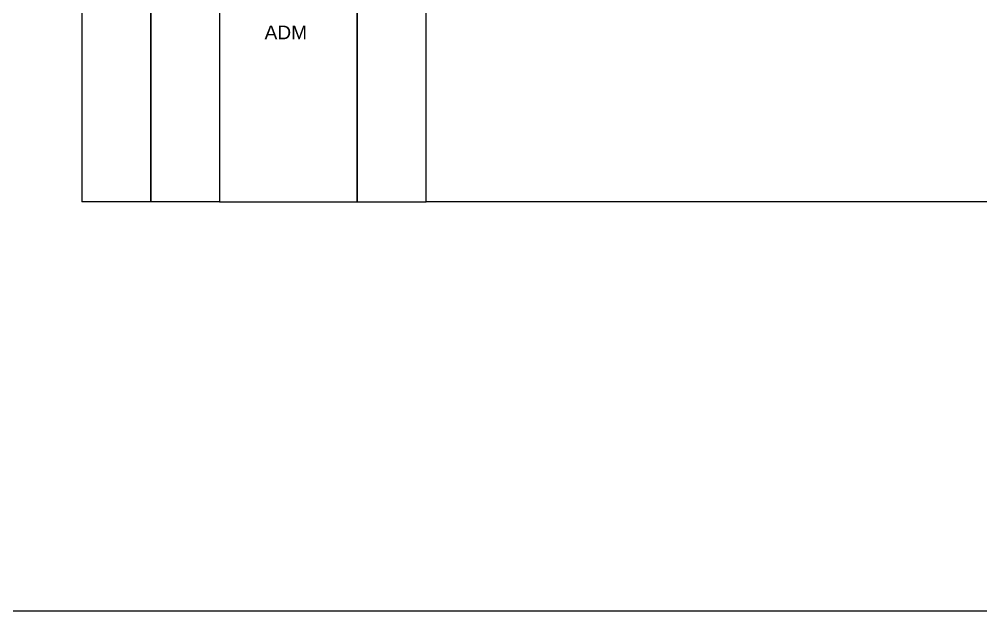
# Model space of a CAD drawing. Header units: metres. Extents: x -357 to 1409, y -312 to 282.
# Drawn here: x -6.3 to 122.9, y -311.8 to -232.3 of the extents above; entities that cross this region are included whole.
import ezdxf
from ezdxf.enums import TextEntityAlignment as Align

# ---------------------------------------------------------------- set-up
doc = ezdxf.new("R2010")
doc.units = ezdxf.units.M
doc.styles.add('ARIAL', font='arial.ttf')

msp = doc.modelspace()

# ---------------------------------------------------------------- linework, layer by layer
for p, q in [((11.38, -204.46), (11.38, -256.85)), ((11.38, -256.85), (11.38, -204.46)), ((20.64, -204.46), (20.64, -256.85)), ((20.64, -204.46), (20.64, -256.85)), ((39.15, -256.85), (39.15, -204.46)), ((39.15, -204.46), (39.15, -256.85)), ((48.41, -256.85), (48.41, -204.46)), ((48.41, -256.85), (48.41, -204.46)), ((11.38, -256.85), (2.12, -256.85)), ((20.64, -256.85), (11.38, -256.85)), ((20.64, -256.85), (39.15, -256.85)), ((39.15, -256.85), (48.41, -256.85)), ((427.68, -256.85), (48.41, -256.85))]:
    msp.add_line(p, q)
at = {"color": 7}
msp.add_lwpolyline([(-357, -311.79), (484, -311.79), (484, 282.21), (-357, 282.21)], close=True, dxfattribs=at)
msp.add_lwpolyline([(2.12, -204.46), (2.12, -256.85)])

# ---------------------------------------------------------------- texts
at = {"style": 'ARIAL', "flags": 12}
msp.add_attdef('ADM', text='XX', height=1.84, dxfattribs=at).set_placement((29.54, -234.07), align=Align.MIDDLE_CENTER)

doc.saveas('drawing.dxf')
